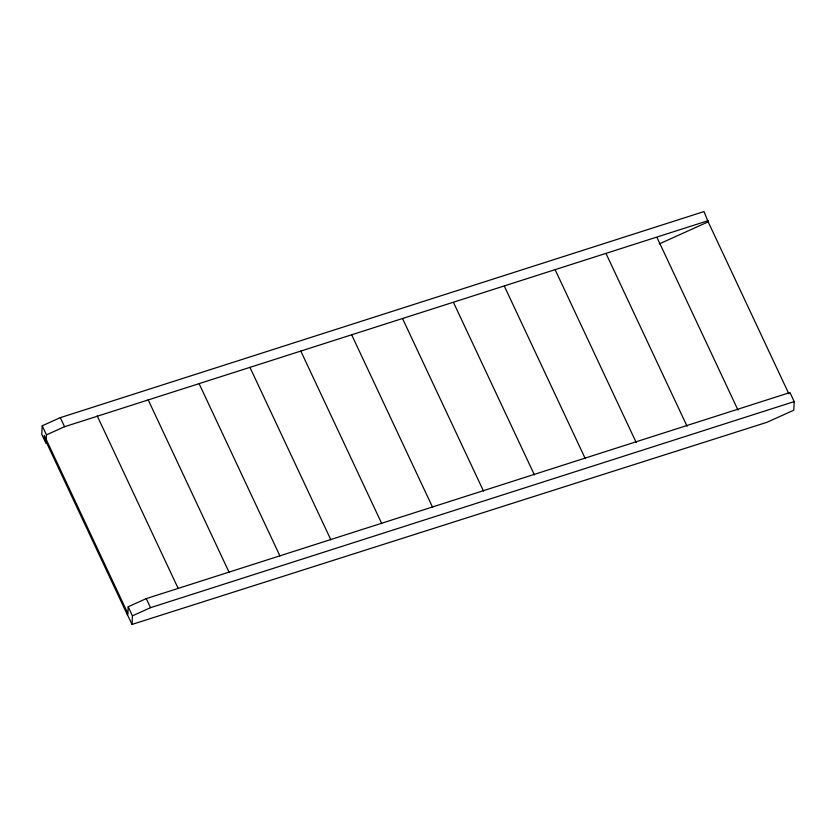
<?xml version="1.0" encoding="UTF-8"?>
<svg xmlns="http://www.w3.org/2000/svg" width="836" height="836" viewBox="0 0 836 836"><rect width="100%" height="100%" fill="white"/><g stroke="black" fill="none" stroke-linecap="round" stroke-linejoin="round"><path stroke-width="1.25" d="M42.218 425.796L41.8 434.406L46.053 443.456L46.471 434.856L42.218 425.796L60.297 417.655L703.985 211.571L708.176 221.864L788.87 393.84M128.19 606.769L127.762 615.369L132.015 624.429L766.905 422.316L793.782 410.204L794.2 401.594L789.947 392.544L146.258 598.618L128.19 606.769L132.433 615.829L132.015 624.429M46.471 434.856L64.55 426.715L708.238 220.631M659.27 243.913L708.176 221.864M132.433 615.829L150.511 607.678L794.2 401.594M657.054 237.602L737.979 410.048M606.163 253.81L687.077 426.266M555.271 270.028L636.186 442.474M504.38 286.236L585.294 458.692M453.488 302.454L534.403 474.9M402.597 318.673L483.511 491.119M351.705 334.881L432.62 507.337M300.814 351.099L381.728 523.545M249.922 367.307L330.837 539.763M199.031 383.525L279.945 555.971M148.139 399.744L229.054 572.19M97.248 415.952L178.162 588.408M146.258 598.618L150.511 607.678M60.297 417.655L64.55 426.715M44.35 435.504L44.245 437.719L127.385 614.888L127.49 612.683L44.35 435.504"/></g></svg>
